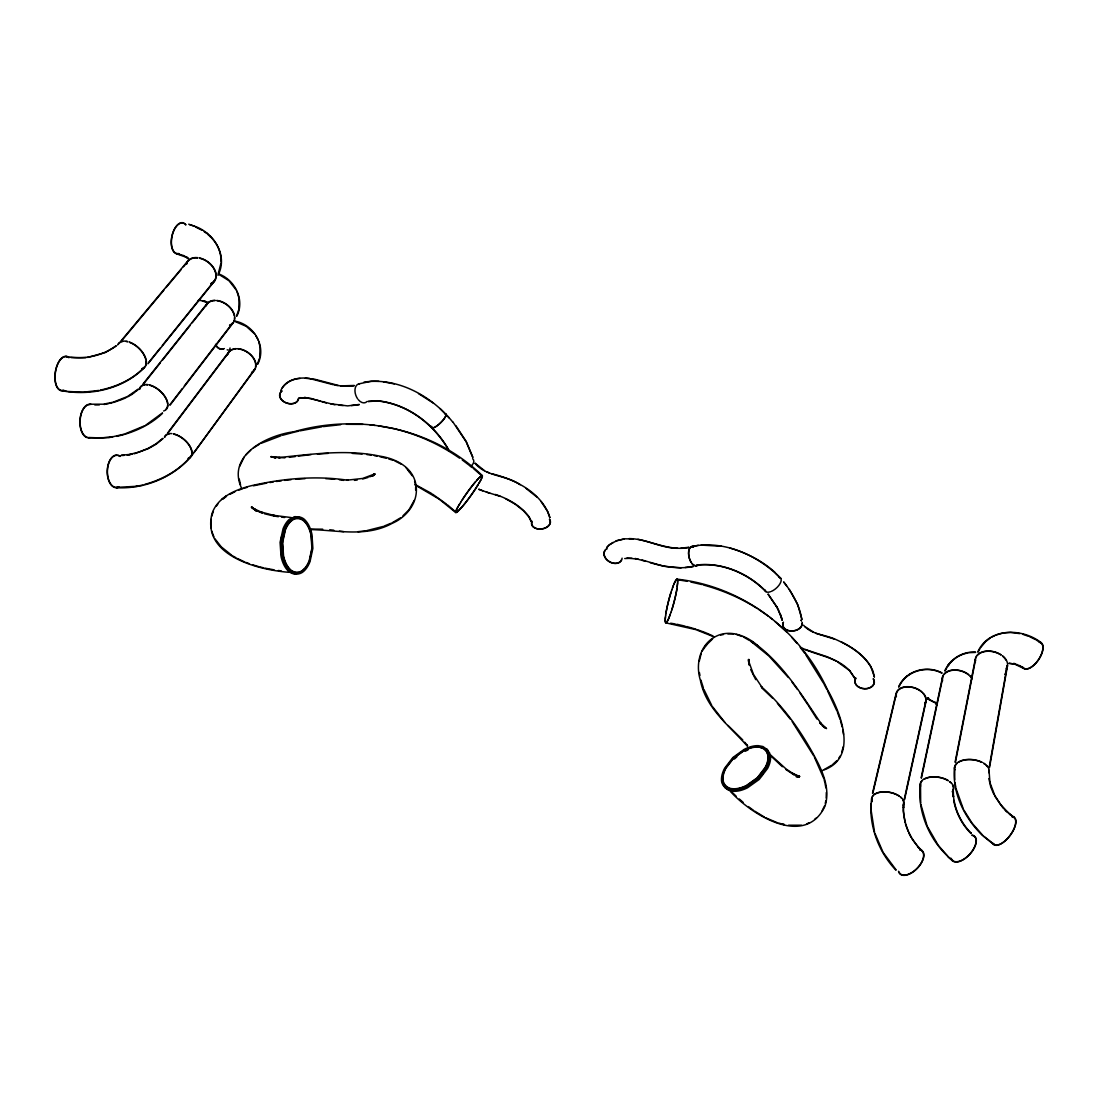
<?xml version="1.0" encoding="UTF-8"?>
<svg xmlns="http://www.w3.org/2000/svg" width="1098" height="1098" viewBox="0 0 1098 1098"><rect width="100%" height="100%" fill="white"/><g stroke="black" fill="none" stroke-linecap="round" stroke-linejoin="round"><path stroke-width="1.5" d="M415.648 490.024L415.662 487.032M895.831 870.069C880.72 854.148 871.551 832.572 870.838 810.612M870.947 805.04L871.675 798.26M874.53 832.023L871.167 810.626M870.824 811.449L870.961 804.038M871.153 811.449L871.263 805.054M989.12 771.523L989.943 782.778L989.71 781.982L994.802 795.501L1000.209 804.024L1010.27 814.936M826.218 798.013L826.327 792.495M954.491 767.433C951.98 792.797 964.415 817.749 982.202 835.18L982.902 835.4M954.738 768.971L954.725 779.649M211.036 519.368L211.132 527.946M677.686 582.846L676.876 588.926A21.74 2.663 -75.5 0 1 671.811 609.761L671.015 612.409M665.21 618.847L665.731 614.907M665.484 616.815L665.155 620.288A23.47 2.869 -75.5 0 0 668.723 618.517L671.029 612.176M920.193 784.219C917.063 812.945 930.5 842.935 952.94 860.736M920.522 784.26L920.673 802.762M903.599 803.612L903.187 810.887L905.109 822.718M903.929 803.667L903.489 807.757L903.53 806.755C903.078 821.853 909.117 836.95 919.287 848.027L918.353 847.56L921.716 850.758A15.756 8.427 -45.9 0 1 916.267 869.122A15.756 8.427 -45.9 0 1 899.111 872.183M677.192 586.785L677.727 581.446A23.47 2.869 -75.5 0 0 674.035 583.779L672.525 587.883M665.608 615.182L666.061 612.766A21.713 2.649 -75.5 0 1 671.002 592.453L671.77 589.859M220.972 263.122L218.228 273.786M259.663 357.042L260.13 347.256L258.73 341.602M238.815 308.675L239.062 298.45L236.935 291.368M989.174 767.447L1007.195 665.635A16.141 10.87 14.2 0 1 1006.344 668.229M989.518 767.502L1007.511 665.69M281.184 538.981L281.788 535.632M229.647 350.207L230.045 347.97M955.109 762.149L975.23 659.473M955.452 762.204L975.546 659.527A16.141 10.87 14.2 0 0 975.504 660.914M921.14 777.864L942.606 676.766M921.469 777.947L942.564 678.523M904.203 799.646L925.779 701.087M904.519 799.715L926.081 701.155M699.22 661.339L701.169 653.612M238.582 310.103L236.605 315.936M872.512 793.195L895.995 693.909M872.828 793.264L896.284 693.991M825.243 803.311L825.902 800.662M843.401 746.503L841.713 751.993M211.653 516.403L213.396 511.188M671.77 590.079L673.307 585.577M259.403 358.524L257.385 364.152M239.638 466.376L244.154 457.125M257.673 364.289C267.006 346.529 253.981 324.583 234.945 321.124M236.907 316.059C245.005 299.905 235.054 279.866 218.639 273.896M670.247 614.4L668.778 618.174A23.003 2.814 -75.5 0 1 665.278 619.89M217.967 275.337C229.153 254.201 211.667 229.262 190.023 224.98M414.303 500.29L408.909 509.897L402.98 515.772M824.474 806.042L822.114 810.846M702.171 651.004L707.194 644.087M280.745 390.504C284.286 383.175 292.123 378.837 300.097 378.426M479.181 482.846L480.142 481.144A23.209 2.388 -54.4 0 0 480.087 476.957M944.829 670.741C950.031 658.978 962.672 651.224 975.532 652.116M945.117 670.878L946.668 668.147M977.81 651.869C988.763 627.411 1022.471 627.809 1041.233 642.714M978.098 652.006L979.745 649.138M282.241 387.772C287.937 378.837 299.891 377.081 309.581 378.412M898.644 686.799C905.74 670.617 926.753 664.757 941.96 672.868M898.919 686.936C905.932 670.905 926.767 665.1 941.823 673.129M458.497 505.821L461.091 501.662M459.829 503.708L457.537 507.551A23.676 2.429 -54.4 0 0 457.935 511.366L462.862 506.041A22.358 2.292 -54.4 0 0 475.599 488.72L478.261 484.52M838.707 758.402L840.135 756.042M947.45 666.774C951.939 659.569 959.542 654.326 967.942 652.981M980.569 647.696L985.565 641.644L990.561 637.787M460.927 501.827L462.478 499.508A21.933 2.251 -54.4 0 1 475.269 482.104L478.152 478.728M216.292 506.233L217.871 504.009M194.181 452.294L254.407 369.587M254.667 369.751L191.162 456.452M167.788 433.312L228.7 352.568A15.399 10.458 33.3 0 0 228.109 353.734M167.514 433.12L228.439 352.403M169.847 404.819L182.241 388.665M184.313 385.974L232.858 322.716A15.894 10.87 35 0 1 229.523 325.228M170.121 405.025L233.119 322.908M143.083 383.943L206.863 303.858M143.358 384.163L160.363 362.793M162.49 360.13L190.119 325.42M192.246 322.743L207.124 304.05M148.546 362.615L160.212 348.093M162.339 345.458L214.343 280.813M214.604 281.006L147.928 363.809M761.01 776.451L763.151 773.857M121.041 340.902L187.552 261.31M121.315 341.121L163.849 290.215M166.018 287.607L181.294 269.339M183.462 266.732L186.742 262.806M947.958 665.333L948.947 664.18M950.895 661.888L951.911 660.708M948.219 665.512L949.18 664.372M951.143 662.08L952.131 660.927M190.174 457.111C178.48 470.795 161.941 479.716 144.73 484.424M190.421 457.331C172.18 477.932 143.838 489.173 116.47 487.718M476.683 480.471L479.318 477.534M606.618 547.586L608.841 545.212M606.769 547.724L609.472 544.649L616.239 540.971M245.636 455.025L250.673 450.207M705.204 646.2L712.588 638.926M162.312 413.026L145.91 425.036M162.559 413.26C149.973 425.269 133.544 432.667 116.69 436.345M371.275 476.299L374.72 473.732L372.62 475.338L374.432 474.061L362.656 478.454L346.529 480.238L348.176 480.293C316.046 475.42 283.188 478.454 251.634 485.645C235.809 489.447 217.541 497.023 211.955 513.754C201.524 555.67 258.126 569.889 288.774 572.291M373.196 475.928L375.036 474.13L372.414 475.709M144.071 367.446C132.501 379.537 116.594 386.688 100.398 390.078M144.318 367.693C122.962 389.159 89.762 396.502 60.568 390.476M836.992 760.571L832.833 764.304M458.154 511.023L462.985 505.794A21.905 2.251 -54.4 0 0 475.461 488.83L480.361 480.883A23.676 2.429 -54.4 0 0 480.32 476.601L479.112 477.863M734.384 759.061L736.882 756.81M162.71 438.418L156.067 443.825L148.216 448.327L138.952 452.088L129.413 454.476M162.943 438.651L156.259 444.1L148.367 448.615L134.272 453.79M138.115 389.159L127.533 396.515L113.314 402.156L103.336 404.201L89.967 404.215M136.166 391.231L138.348 389.419M814.661 819.341L816.528 817.818M926.63 699.055L928.318 697.71M926.836 699.289L928.51 697.944L927.247 698.877M222.812 499.178L226.49 496.378M221.549 499.48L223.58 497.943M224.39 497.312L226.215 495.925M115.935 345.801L112.641 348.286L113.451 347.695C99.589 356.672 82.048 359.773 65.921 356.315M116.182 346.062L105.463 352.485L87.634 357.44M905.781 677.109L907.003 676.19M909.171 674.529L910.407 673.596M831.762 765.182L824.324 769.465M609.596 544.8L613.027 542.453M135.068 392.151L131.362 394.717L131.952 394.347M400.496 517.858L392.11 522.799M253.542 447.847L259.595 444.114M127.711 396.803L130.538 395.17M144.662 425.777L125.213 433.806M229.702 494.402L234.89 491.794M123.154 399.013L126.188 397.545M991.919 637.005L994.815 635.632M261.242 443.276L281.019 435.741M383.984 526.134L390.751 523.348M806.673 823.829L809.514 822.677M121.947 399.48L113.41 402.486M996.257 634.96L1002.501 633.189M369.655 476.848L372.798 475.64M238.733 490.147L242.891 488.637M616.156 540.792L624.35 538.885M358.744 383.902L371.206 381.253L378.879 381.294M244.36 488.185L247.297 487.292M382.996 526.505L366.897 530.567M616.911 540.738L624.913 538.816L633.381 538.953M362.779 478.961L368.077 477.465M821.647 770.7C859.61 759.198 840.739 712.863 827.288 689.297C799.92 629.909 742.385 586.291 676.903 579.14M282.474 435.302L293.907 432.255M299.301 398.025L305.299 397.613M299.37 398.217L301.223 397.751M123.786 434.259L108.853 437.663L88.54 437.828M109.649 403.405L112.161 402.788M295.362 431.912L298.285 431.226M691.603 546.543C723.939 539.626 758.196 555.478 780.719 578.248M691.644 546.735L698.287 545.322M143.014 485.247L139.817 485.577M253.418 485.796L266.663 483.12M132.309 454.201L121.315 455.203M299.74 430.896L321.824 426.82M116.47 487.402L136.495 486.29M135.85 486.428L139.062 485.741M696.324 565.58L700.469 564.66C724.735 563.082 749.248 574.185 765.992 591.465M696.365 565.772L700.497 564.852C724.694 563.288 749.138 574.378 765.841 591.602M720.59 635.097L723.5 634.493M354.229 385.467L340.86 385.878M351.868 386.112L354.27 385.659M359.197 404.448L347.682 405.903L330.731 403.817M355.793 405.286L359.252 404.64M688.803 547.284L680.938 548.149M688.844 547.477L686.826 547.875C669.917 550.249 654.092 542.522 637.924 539.269M693.25 566.362L685.138 567.501M693.305 566.554C678.907 569.327 664.016 566.815 650.126 562.643M108.4 403.707L104.022 404.476M112.943 436.633L101.551 437.965L88.554 437.498M269.943 482.544L273.224 482.008M98.861 390.435L83.187 392.206L68.076 391.478M364.001 382.118C397.737 377.053 431.926 396.2 452.637 421.948M624.735 558.539L631.94 558.264M295.335 456.548L289.323 457.331M298.409 456.123L311.118 454.599M368.255 401.36L377.287 400.729C406.699 403.652 432.557 422.881 447.545 447.847L448.506 449.535M368.283 401.566L377.273 400.935C406.617 403.844 432.434 423.032 447.38 447.943L448.958 450.702M276.49 481.473L281.363 480.814M127.148 455.107L130.14 454.709M801.499 825.202L788.515 825.216M323.306 426.6L340.627 424.693M626.931 558.004L638.267 559.225M352.568 386.016L341.396 386.125M300.44 397.682L310.748 398.368L326.367 402.98M354.434 480.361L357.193 480.059M357.934 531.693L365.387 530.869M284.615 480.375L291.011 479.689M351.442 405.587L355.052 405.203M969.383 652.651L975.532 652.418M317.418 454.064L328.247 453.378M1009.048 663.178L1017.132 664.523M1009.103 663.48L1014.909 664.029L1013.674 663.631L1023.487 668.339M295.746 479.263L305.052 478.659M701.155 545.102L721.317 546.255M727.878 633.944L733.533 633.875M85.932 357.687L71.054 357.591M1003.997 632.86L1010.599 632.421L1019.795 633.628M121.329 455.533L124.211 455.382M284.931 457.839L270.959 457.056M927.426 698.959L928.949 698.932L926.726 698.987M796.297 776.355L799.715 776.382L796.654 775.751L799.536 776.437L791.754 772.951L794.129 774.323L786.154 769.039L770.398 754.779M796.311 776.849L799.317 776.78L792.729 774.063M346.446 424.308L363.054 424.377M94.812 404.942L99.328 404.901M295.088 517.913L296.982 517.899M310.597 529.071L322.716 529.195M310.61 529.579C337.978 530.252 366.718 537.402 392.329 523.266C407.454 516.815 419.285 500.935 415.785 483.971C412.587 467.034 395.555 458.497 379.922 456.164C346.419 449.041 312.148 454.256 278.576 457.578L280.155 457.66L271.028 456.562L275.694 458.072L273.265 457.029M681.131 567.858L663.851 566.266L642.056 559.994M629.044 538.596C645.844 538.665 660.886 548.245 677.727 548.314M352.321 453.392L362.12 454.078M325.708 478.646L334.629 479.263M305.34 378.247L314.495 379.194L340.86 386.084M339.131 405.203L343.152 405.56M304.695 397.38L320.63 401.086M291.258 517.57L272.496 515.195L274.843 515.662L259.938 511.709L262.477 512.67L254.242 508.827L256.603 510.597L251.579 506.823L255.82 510.954M329.743 529.758L333.778 530.224M339.419 531.158L343.674 531.652M383.394 381.829L394.306 383.902M369.82 424.748L374.912 425.393M378.302 425.832L394.402 428.755M281.486 517.117L284.615 517.515M366.828 454.558L371.344 455.162M339.378 479.785L343.619 480.389M725.16 787.856L728.578 790.231L733.148 791.274A30.703 17.582 -43.4 0 0 747.573 787.76L759.171 779.47L767.557 768.504A26.283 15.084 -43.4 0 0 770.563 757.675L769.767 753.228L766.514 748.74M199.685 300.276L205.902 301.552M278.343 570.48L281.212 570.919M274.033 569.835L264.975 568.16M296.405 574.172L292.507 573.087L288.898 570.246A31.032 17.06 -86.4 0 1 282.57 556.823L281.555 542.467L284.547 528.838A26.572 14.645 -86.4 0 1 290.764 519.464C295.074 515.127 302.43 516.211 305.93 521.015A31.101 17.143 -86.3 0 1 311.956 534.424L312.875 548.355L310.034 561.6A26.503 14.562 -86.3 0 1 304.077 571.001C299.589 575.599 291.464 575.009 287.415 570.136A31.019 17.074 -86.4 0 1 281.074 556.713L280.072 542.371L283.064 528.742A26.558 14.658 -86.4 0 1 289.282 519.368L295.088 516.609L300.934 517.913M676.793 579.579L687.321 581.336M310.116 378.659L333.325 384.725M273.924 515.978L278.343 516.719M670.631 623.211L675.256 623.98M665.896 622.868L695.775 629.607L714.112 636.909M62.27 390.435L67.143 391.341M334.519 385.014L338.019 385.659M374.253 455.615L377.053 456.15M334.945 404.819L322.03 401.539M635.152 558.443L645.734 561.38M274.747 516.197L264.371 513.727M227.162 349.809L228.425 350.084M690.793 582.009L701.732 584.52M676.793 624.24L685.097 626.148M260.171 566.993L263.369 567.776M379.853 456.672L386.29 458.278M202.444 300.989L207.453 302.609M176.751 253.528L183.613 255.559L188.087 258.112L186.948 257.152M176.682 253.844L186.55 257.371L185.342 256.671L188.787 259.252M491.794 473.76C515.374 479.483 542.124 492.796 549.92 517.529M478.838 489.406L489.859 493.208M778.77 823.116L784.439 824.625L781.625 823.871M395.87 429.153C418.681 434.753 440.312 444.786 459.582 458.182M703.255 584.96C722.306 590.106 740.642 597.943 757.304 608.553M686.758 626.533L695.954 629.195M1022.869 634.328L1028.236 636.209M252.677 564.825L258.579 566.609M729.731 547.984C746.379 552.761 762.245 560.831 775.133 572.497M234.876 321.426L246.268 326.326L254.818 334.08M388.541 458.854L393.208 460.378M1013.783 663.343L1014.991 663.727M736.278 634.397L741.891 636.415M928.098 698.822L933.986 701.938M928.002 699.097L933.822 702.185M815.828 633.326L834.48 639.118M486.29 492.041L500.304 496.392M188.705 224.17L194.305 226.161M495.308 494.443C507.358 498.396 521.042 505.711 529.263 517.103L531.377 521.55M482.736 490.833L478.92 489.228M697.518 629.758L705.904 632.805M246.144 562.478L248.875 563.494M777.329 822.731L765.58 817.736M204.64 301.209L207.563 302.321M262.298 513.164L255.834 510.364M489.365 472.922L486.963 471.92M805.287 649.522L827.508 656.865L836.662 661.202M706.824 633.244L712.835 635.866M394.772 460.886L401.47 464.289M244.772 561.984L237.401 558.484M195.375 226.915L201.675 230.1M1018.271 665.072L1020.536 666.157M1029.622 636.703L1035.222 639.448M824.639 727.054L822.375 725.929L826.547 728.592L820.028 722.457L821.139 723.651C802.487 696.228 784.933 666.994 758.444 646.2C746.915 635.742 729.594 628.729 714.867 636.909C699.742 645.212 695.432 664.51 700.346 680.129C705.781 708.594 729.456 725.641 747.203 746.05M218.529 274.184L229.002 280.731L236.125 289.899M415.222 484.547L431.322 493.318M415.058 484.973L439.159 499.11L455.697 512.505M813.494 632.146L805.012 626.67M743.373 636.977L749.66 640.601M520.15 484.753C506.329 474.858 486.222 476.875 475.077 463.356M505.56 498.684L515.36 504.27L523.471 510.721L528.783 516.746L531.199 521.591M841.315 641.905C852.789 647.614 863.975 655.218 870.741 666.376M232.982 556.055L235.933 557.674M801.375 647.751C817.379 655.684 836.154 656.961 848.713 669.78M764.359 817.049L754.751 811.175M418.516 393.619L433.436 403.144M484.479 470.658L475.228 463.246M257.097 511.146L251.318 507.276L253.748 509.17M1019.671 665.649L1023.665 668.092M1036.1 639.914L1041.055 642.961M793.827 774.749L785.825 769.465M837.541 661.874L849.893 670.823M204.214 231.747L206.232 233.051M432.31 493.99L446.433 504.064M231.692 555.19L221.316 546.914L214.975 538.857M758.608 609.335L768.476 616.239M751.293 641.04L753.242 642.44M756.604 644.883L758.444 646.2M752.912 642.81L751.005 641.438L768.875 655.959L788.364 677.493M994.143 844.389L984.055 836.415M993.937 844.664L982.655 835.647M1009.858 814.126L1014.085 817.187M1013.879 817.461L1006.358 811.079M748.369 806.591L753.503 810.365M526.162 488.5L536.73 496.955M462.244 459.966L472.552 467.803M767.502 749.797L762.945 746.53L758.306 745.666A30.785 17.65 -43.5 0 0 744.101 749.412L732.888 757.51L724.68 768.147A26.228 15.001 -43.5 0 0 721.482 778.77C720.864 784.892 726.066 790.272 732.133 790.231A30.717 17.568 -43.4 0 0 746.558 786.703L758.155 778.413L766.555 767.433A26.297 15.07 -43.4 0 0 769.561 756.618L767.818 750.305M769.808 617.309L772.443 619.437M775.092 621.578L787.115 632.379M825.174 728.098L819.657 722.772L820.755 723.953M782.38 766.733L769.986 755.136M727.974 725.407L742.783 739.956M447.6 504.956L455.972 512.135M482.173 475.489C432.79 427.657 358.95 412.944 293.797 431.789C267.473 435.179 226.792 454.901 241.272 487.567M473.718 468.805L481.912 475.873M726.094 786.964L727.576 788.24M948.013 856.907L952.721 860.997M206.41 232.79L207.563 233.792M210.226 236.125L211.434 237.182M210.02 236.372C217.006 242.699 221.261 252.018 221.055 261.502M207.495 234.162L211.214 237.401M743.099 802.322L739.283 798.96M970.618 832.737L971.346 833.396C961.326 823.418 954.78 809.912 953.462 795.817L953.476 796.723L953.352 791.617M918.587 847.327L921.936 850.511M724.968 722.525L712.629 706.796M730.746 790.985L736.113 796.146M730.348 791.342C751.389 814.757 805.067 848.342 824.969 806.193C830.692 788.762 822.375 770.618 814.098 755.52C800.236 729.95 783.039 705.904 761.189 686.552L762.328 687.828L753.475 674.447L749.152 662.519L749.289 664.674L748.946 659.431L749.111 661.998M440.037 408.538L449.343 418.091M772.718 698.328L761.861 687.952M803.544 625.201C811.381 634.548 823.706 634.287 834.549 638.94C849.989 645.651 866.226 655.451 873.198 671.578M775.353 573.005L780.568 578.371M1004.286 809.35L1006.605 811.738M982.449 834.947L972.183 823.335L963.866 810.063M947.56 855.987L938.145 845.199L927.645 826.931M971.099 833.615C962.04 824.653 955.933 812.781 953.668 800.25M791.672 637.265L797.121 643.469M896.064 869.836L883.025 852.281L874.982 833.409M405.958 467.542L412.162 475.722M777.384 703.351L790.382 719.204M919.04 848.246L912.04 838.941M767.804 752.185L764.016 748.424L757.744 746.695A29.495 16.909 -43.5 0 0 744.128 750.277L733.395 758.032L725.572 768.161A24.938 14.26 -43.5 0 0 722.539 778.262C721.962 784.109 726.931 789.215 732.723 789.174A29.413 16.813 -43.4 0 0 746.544 785.797L757.62 777.878L765.608 767.433A24.993 14.329 -43.4 0 0 768.476 757.153L766.816 751.142M744.719 742.221L747.601 745.734L746.764 744.691M1003.133 808.142L994.486 795.638M800.168 647.257L804.738 653.283M452.788 421.824L466.115 441.698L472.689 457.331M768.216 594.155L777.686 608.251M768.065 594.279L776.794 606.947L776.423 606.302L780.596 615.278M783.89 582.05C792.234 593.085 799.728 605.506 801.746 619.437M783.725 582.173L786.566 585.852M541.053 501.498L547.614 511.394L549.727 517.556M792.015 682.091L797.45 689.393M455.862 425.708L466.293 441.616L472.881 457.276M792.193 721.606L813.645 755.753M800.126 693.236L808.073 705.067M407.866 469.615L409.499 471.962M805.589 654.449L823.335 682.929M816.939 719.012L808.897 706.371M789.338 589.406L797.752 604.614L801.938 619.396M255.683 335.439L258.346 340.339M755.74 679.635L750.744 669.656M711.806 705.561L703.859 689.324M824.063 684.232L826.863 689.517M814.428 757.249L823.747 778.455M908.87 833.108L911.038 837.321M827.535 690.848L836.964 711.092M993.772 794.142L991.192 788.103M963.207 808.677L955.946 788.309M778.221 609.266L781.529 618.147M855.054 678.44L849.468 670.384L854.875 678.509M213.863 536.757L211.667 530.993M723.953 786.209L722.594 782.16M870.989 667.131L874.433 676.862M908.252 831.639L905.493 824.227M927 825.559L920.865 804.463M837.472 712.451L840.025 719.245M780.527 614.455L781.982 620.137M700.84 679.991L703.351 687.76M703.077 688.57L703.393 689.53M240.531 484.712L239.227 479.085M840.464 720.782L842.207 726.972M990.794 787.17L988.845 778.578M781.46 617.309L782.174 620.096M414.605 481.157L415.319 484.067M824.159 779.786L824.763 782.298M825.065 783.56L825.902 787.911M749.207 665.141L748.438 659.5L748.603 662.012M873.308 672.415L874.241 676.903M699.385 672.498L699.961 675.49M281.184 552.843L281.774 556.137M955.04 782.723L955.713 786.923M842.811 730.143L843.497 734.411M953.009 791.617L953.146 796.723L953.119 795.844M972.018 835.358A16.209 8.345 -47.8 0 1 970.303 853.475A16.209 8.345 -47.8 0 1 951.623 859.089M972.183 835.098A16.539 8.523 -47.8 0 1 969.767 854.354A16.539 8.523 -47.8 0 1 950.992 858.211M949.756 781.556A16.895 9.306 8.3 0 1 952.172 791.782M920.536 786.593A16.895 9.306 8.3 0 1 928.634 777.329A16.895 9.306 8.3 0 1 948.288 780.554M920.563 785.413A16.566 9.113 8.3 0 1 921.922 781.062M924.049 779.305A16.566 9.113 8.3 0 1 948.054 780.664M952.542 784.974A16.566 9.113 8.3 0 1 952.625 790.67M949.495 781.652A16.566 9.113 8.3 0 1 950.744 782.709M942.578 680.842A15.99 10.706 15.1 0 1 950.552 670.384A15.99 10.706 15.1 0 1 968.889 674.776M970.193 675.956A15.99 10.706 15.1 0 1 972.279 678.605M942.908 676.862A15.674 10.5 15.1 0 1 943.388 675.627M944.102 674.488A15.674 10.5 15.1 0 1 968.669 674.899M969.946 676.066A15.674 10.5 15.1 0 1 971.991 678.66M1006.317 668.462A15.18 8.208 -50.2 0 1 1006.344 669.807M1006.18 671.249A15.18 8.208 -50.2 0 1 1005.315 674.364M1005.946 671.358A14.878 8.043 -50.2 0 1 1005.095 674.405M621.509 559.815A9.484 6.972 29.8 0 1 609.212 561.531A9.484 6.972 29.8 0 1 605.478 550.002M606.137 549.398A9.484 6.972 29.8 0 1 606.906 548.89M622.099 558.141A9.676 7.123 29.8 0 1 610.186 562.231A9.676 7.123 29.8 0 1 605.327 549.878M606 549.261A9.676 7.123 29.8 0 1 606.782 548.753M697.505 565.127A9.909 5.051 76.5 0 1 691.74 563.329M691.136 562.451A9.909 5.051 76.5 0 1 688.679 551.045A9.909 5.051 76.5 0 1 693.565 546.749M697.436 564.948A9.704 4.955 76.5 0 1 691.781 563.192M691.191 562.327A9.704 4.955 76.5 0 1 688.789 551.155A9.704 4.955 76.5 0 1 693.579 546.928M779.141 577.315A10.019 4.694 -41.4 0 1 780.115 583.532A10.019 4.694 -41.4 0 1 771.318 591.424M770.343 591.795A10.019 4.694 -41.4 0 1 765.004 590.01M802.213 622.374A9.882 6.904 -7.1 0 1 790.972 631.062M789.778 630.952A9.882 6.904 -7.1 0 1 783.245 622.346M801.513 620.754A9.882 6.904 -7.1 0 0 800.936 620.013A9.676 6.766 -7.1 0 1 801.334 620.823M802.144 623.252A9.676 6.766 -7.1 0 1 791.013 630.925M789.833 630.815A9.676 6.766 -7.1 0 1 783.437 622.388M873.418 678.811A9.827 7.206 4.8 0 1 864.62 688.817A9.827 7.206 4.8 0 1 855.699 678.193M873.239 678.866A9.621 7.055 4.8 0 1 864.62 688.666A9.621 7.055 4.8 0 1 855.877 678.248M665.951 613.013A22.166 2.704 -75.5 0 1 670.988 592.275M676.986 588.679A22.193 2.718 -75.5 0 1 671.825 609.939M673.98 584.122A23.003 2.814 -75.5 0 1 677.603 581.844M745.103 751.32A29.481 16.923 -43.5 0 1 747.958 749.989M298.505 398.327A9.58 6.863 16.8 0 1 286.811 403.048A9.58 6.863 16.8 0 1 280.663 392.398M281.239 391.712A9.58 6.863 16.8 0 1 281.939 391.094M298.697 398.368A9.772 7 16.8 0 1 286.756 403.186A9.772 7 16.8 0 1 280.498 392.315M281.074 391.615A9.772 7 16.8 0 1 281.788 390.984M367.13 401.429A9.951 6.382 69.1 0 1 358.401 399.823M357.674 398.89A9.951 6.382 69.1 0 1 355.038 389.145A9.951 6.382 69.1 0 1 359.54 383.765M445.225 413.713A9.896 2.663 -44.3 0 1 444.1 418.86A9.896 2.663 -44.3 0 1 435.59 426.806M434.794 427.259A9.896 2.663 -44.3 0 1 431.541 426.504M445.102 413.85A9.69 2.608 -44.3 0 1 443.99 418.901A9.69 2.608 -44.3 0 1 435.659 426.683M434.877 427.136A9.69 2.608 -44.3 0 1 431.692 426.395M472.607 458.607A9.704 5.819 -16.8 0 1 470.479 466.526M549.618 519.285A9.553 6.437 -8 0 1 541.438 529.058A9.553 6.437 -8 0 1 531.995 521.221M549.439 519.354A9.36 6.3 -8 0 1 542.014 528.852A9.36 6.3 -8 0 1 531.857 522.03M1012.013 816.898A16.69 7.412 -53.2 0 1 1013.44 829.855A16.69 7.412 -53.2 0 1 998.302 844.787M997.08 845.021A16.69 7.412 -53.2 0 1 993.47 843.744M1013.207 816.788A17.033 7.562 -53.2 0 1 1009.721 836.045A17.033 7.562 -53.2 0 1 992.729 843.14M983.726 763.179A17.431 9.841 6.9 0 1 988.831 772.731M954.793 769.918A17.431 9.841 6.9 0 1 962.493 760.296A17.431 9.841 6.9 0 1 982.051 762.245M954.835 767.475A17.088 9.649 6.9 0 1 957.387 763.083M958.623 762.19A17.088 9.649 6.9 0 1 981.832 762.396M983.479 763.302A17.088 9.649 6.9 0 1 984.947 764.332M986.21 765.43A17.088 9.649 6.9 0 1 987.226 766.582M988.776 770.261A17.088 9.649 6.9 0 1 988.763 771.482M1002.735 655.973A16.47 11.09 14.2 0 1 1006.66 668.353M975.408 662.314A16.47 11.09 14.2 0 1 982.943 651.732A16.47 11.09 14.2 0 1 1001.17 654.833M975.806 658.196A16.141 10.87 14.2 0 1 976.328 656.933M977.083 655.753A16.141 10.87 14.2 0 1 1000.978 654.984M1002.501 656.11A16.141 10.87 14.2 0 1 1005.919 660.008M1039.449 642.028A15.592 7.453 -56 0 1 1038.379 660.049A15.592 7.453 -56 0 1 1022.307 666.802M1039.298 642.303A15.276 7.302 -56 0 1 1038.79 659.171A15.276 7.302 -56 0 1 1023.02 667.419M60.637 390.147A16.964 8.345 -81.5 0 1 55.874 369.93A16.964 8.345 -81.5 0 1 67.884 357.33M63.821 390.161A17.321 8.51 -81.5 0 1 55.312 371.975A17.321 8.51 -81.5 0 1 68.9 357.742M129.399 342.041A17.733 10.088 43 0 1 144.84 356.15A17.733 10.088 43 0 1 142.054 368.969M117.61 344.978A17.733 10.088 43 0 1 127.601 341.505M144.895 366.526A17.376 9.896 43 0 1 141.848 368.695M118.488 344.058A17.376 9.896 43 0 1 120.313 342.356M121.494 341.807A17.376 9.896 43 0 1 122.852 341.464M125.968 341.451A17.376 9.896 43 0 1 127.684 341.78M129.44 342.315A17.376 9.896 43 0 1 145.801 359.622M146.075 361.242A17.376 9.896 43 0 1 145.526 365.428M199.534 257.961A16.717 11.474 36.3 0 1 214.947 270.232A16.717 11.474 36.3 0 1 211.187 283.709M186.372 263.959A16.717 11.474 36.3 0 1 197.709 257.646M215.592 278.261A16.388 11.241 36.3 0 1 210.981 283.462M186.674 264.096A16.388 11.241 36.3 0 1 187.154 262.738M187.868 261.502A16.388 11.241 36.3 0 1 197.777 257.92M199.575 258.222A16.388 11.241 36.3 0 1 215.881 276.806M178.768 253.803A15.866 8.221 -79 0 1 171.659 237.305A15.866 8.221 -79 0 1 184.121 223.168M185.027 223.8A15.866 8.221 -79 0 1 185.85 224.651M174.884 252.609A15.55 8.057 -79 0 1 172.743 233.558A15.55 8.057 -79 0 1 184.039 223.47M184.931 224.088A15.55 8.057 -79 0 1 185.727 224.925M178.796 253.501A15.55 8.057 -79 0 1 175.79 253.185M87.415 437.361A16.484 9.059 -87.1 0 1 80.168 419.779A16.484 9.059 -87.1 0 1 89.954 404.558M89.693 437.704A16.827 9.237 -87.1 0 1 79.921 420.809A16.827 9.237 -87.1 0 1 91.12 404.393M149.548 384.959A17.17 9.58 41.3 0 1 165.963 398.162A17.17 9.58 41.3 0 1 163.616 410.981M139.35 389.255A17.17 9.58 41.3 0 1 147.846 384.616M139.638 389.419A16.813 9.388 41.3 0 1 144.895 384.835M146.363 384.753A16.813 9.388 41.3 0 1 147.942 384.89M149.616 385.22A16.813 9.388 41.3 0 1 167.582 403.803M167.61 405.231A16.813 9.388 41.3 0 1 165.592 409.581M216.8 300.427A16.209 11.104 35 0 1 233.201 311.777A16.209 11.104 35 0 1 229.715 325.475M205.669 306.383A16.209 11.104 35 0 1 215.057 300.317M206.451 305.217A15.894 10.87 35 0 1 215.167 300.591M216.869 300.687A15.894 10.87 35 0 1 234.327 315.867M234.492 317.418A15.894 10.87 35 0 1 234.423 318.9M234.121 320.287A15.894 10.87 35 0 1 233.6 321.577M200.454 300.248A15.454 8.798 -84.8 0 1 198.244 300.372M919.726 849.825A15.756 8.427 -45.9 0 1 920.797 850.195M919.904 849.564A16.072 8.592 -45.9 0 1 917.105 868.545A16.072 8.592 -45.9 0 1 898.521 871.277M900.538 796.928A16.36 8.839 9.8 0 1 903.05 805.754M872.334 801.65A16.36 8.839 9.8 0 1 879.416 792.248A16.36 8.839 9.8 0 1 899.193 795.926M872.183 800.511A16.031 8.66 9.8 0 1 872.265 797.258M872.786 796.256A16.031 8.66 9.8 0 1 873.541 795.336M874.53 794.499A16.031 8.66 9.8 0 1 898.946 796.023M900.278 796.997A16.031 8.66 9.8 0 1 901.417 798.054M903.023 800.264A16.031 8.66 9.8 0 1 903.283 804.656M923.212 693.154A15.496 10.28 16.6 0 1 925.161 703.571M896.078 696.585A15.496 10.28 16.6 0 1 904.436 686.95A15.496 10.28 16.6 0 1 922.004 691.973M922.965 693.236A15.194 10.088 16.6 0 1 924.887 703.447M896.38 696.612A15.194 10.088 16.6 0 1 904.56 687.17A15.194 10.088 16.6 0 1 921.785 692.083M936.965 704.751A14.768 8.262 -48.3 0 1 934.961 702.363M937.143 704.518A14.466 8.098 -48.3 0 1 935.18 702.185M117.815 455.478A16.017 9.072 -88.9 0 1 119.998 456.466M118.721 486.812A16.017 9.072 -88.9 0 1 114.206 486.977M113.121 486.4A16.017 9.072 -88.9 0 1 107.59 468.558A16.017 9.072 -88.9 0 1 116.676 455.354M118.762 487.128A16.346 9.251 -88.9 0 1 107.247 470.548A16.346 9.251 -88.9 0 1 120.066 456.164M173.484 433.861A16.607 9.127 39.7 0 1 189.83 446.008A16.607 9.127 39.7 0 1 188.376 458.539M164.384 437.237A16.607 9.127 39.7 0 1 171.851 433.6M191.423 455.245A16.278 8.949 39.7 0 1 188.17 458.291M164.659 437.416A16.278 8.949 39.7 0 1 169.078 433.93M173.58 434.108A16.278 8.949 39.7 0 1 191.738 454.078M237.772 348.642A15.715 10.678 33.3 0 1 254.118 358.95A15.715 10.678 33.3 0 1 251.552 372.387M227.423 354.887A15.715 10.678 33.3 0 1 236.097 348.615M255.052 368.434A15.399 10.458 33.3 0 1 253.569 370.602M229.551 351.525A15.399 10.458 33.3 0 1 236.207 348.862M237.854 348.889A15.399 10.458 33.3 0 1 255.477 367.171M224.376 348.574A15.029 8.811 -86.7 0 1 216.128 345.815M223.265 348.752A14.727 8.633 -86.7 0 1 215.51 344.305M462.34 499.617A22.372 2.292 -54.4 0 1 475.407 481.857M458.168 511.023A23.195 2.388 -54.4 0 1 457.784 507.262M304.324 569.052A26.489 14.59 -86.3 0 1 302.609 570.891M282.31 542.536L283.27 556.247A29.715 16.333 -86.5 0 0 289.323 569.107C292.837 573.595 299.878 574.089 303.803 569.862A25.199 13.849 -86.3 0 0 309.471 560.927L312.175 548.286L311.297 534.959A29.797 16.415 -86.3 0 0 305.519 522.126C302.183 517.542 295.17 516.499 291.039 520.644A25.254 13.917 -86.5 0 0 285.151 529.552L282.31 542.536M282.611 542.59L283.558 556.027A29.124 16.003 -86.4 0 0 289.488 568.627C292.933 573.032 299.823 573.527 303.666 569.368A24.691 13.574 -86.3 0 0 309.224 560.625L311.887 548.231L311.022 535.165A29.193 16.086 -86.3 0 0 305.354 522.593C302.087 518.105 295.211 517.076 291.176 521.138A24.746 13.629 -86.5 0 0 285.398 529.881L282.611 542.59M765.196 767.433L757.359 777.672L746.516 785.427A28.836 16.484 -43.4 0 1 732.984 788.748C727.301 788.789 722.415 783.78 722.992 778.057A24.444 13.972 -43.5 0 1 725.956 768.147L733.629 758.224L744.156 750.634A28.905 16.566 -43.5 0 1 757.496 747.12C763.137 746.901 768.38 751.567 768.01 757.359A24.499 14.041 -43.4 0 1 765.196 767.433M799.317 776.78L796.53 776.231L799.358 776.917"/></g></svg>
